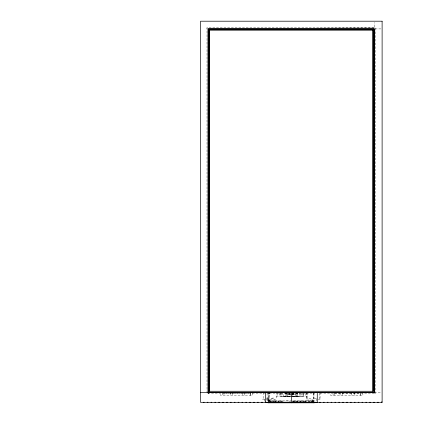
<?xml version="1.0" encoding="UTF-8"?>
<svg xmlns="http://www.w3.org/2000/svg" width="424" height="424" viewBox="0 0 424 424"><rect width="100%" height="100%" fill="white"/><g stroke="black" fill="none" stroke-linecap="round" stroke-linejoin="round"><path stroke-width="0.32" stroke-dasharray="2.12 1.59" d="M268.562 400.929L269.251 392.619L269.256 400.929M264.921 399.085L264.523 400.129L264.703 401.226M268.408 401.602C269.542 400.155 268.122 397.855 266.32 398.221M274.036 401.602C276.48 397.256 267.931 397.516 270.629 401.703M311.879 401.602C314.322 397.256 305.773 397.516 308.471 401.703M271.704 398.406L272.754 398.014A2.162 2.162 0 0 1 274.72 398.91M279.845 393.064L279.845 396.265L291.489 396.249M269.436 401.729L269.844 401.729M273.3 401.729L273.708 401.729M277.164 401.729L277.572 401.729M281.033 401.729L281.441 401.729M284.896 401.729L285.304 401.729M288.76 401.729L289.168 401.729M292.624 401.729L293.037 401.729M296.493 401.729L296.901 401.729M300.356 401.729L300.764 401.729M304.22 401.729L304.628 401.729M308.089 401.729L308.497 401.729M311.953 401.729L312.361 401.729M267.157 398.035L267.268 398.014A2.162 2.162 0 0 1 269.447 401.062L268.758 401.04M292.067 396.657L303.192 396.27L292.131 396.249M303.134 396.276L303.197 393.064M292.136 393.371L295.401 393.255M292.067 393.456L297.86 393.26M299.323 393.122L299.323 396.323L291.484 396.594L283.656 396.323L283.656 393.122M319.463 28.09L374.408 27.693L374.408 22.499M375.055 28.906L380.832 28.906M374.408 392.555L380.832 392.555M285.559 393.302L290.53 393.302M291.749 393.302L297.722 393.302M269.256 393.546L314.703 393.546M269.256 393.795L207.013 393.795L207.013 27.693M320.062 393.795L375.648 393.795L375.648 27.693L207.013 27.73L207.013 28.965M285.559 394.41L297.722 394.41M289.152 394.733L287.234 394.527M290.588 394.733L289.285 394.527M291.569 394.733L295.92 394.733M285.559 395.571L287.181 395.571M295.941 395.56L297.569 395.56L297.569 396.138M276.151 396.138L307.522 396.138M283.656 396.323L291.489 396.323M292.141 396.323L299.323 396.323M262.456 399.143L276.151 399.143L276.151 392.672M320.115 399.143L316.145 399.143L316.145 400.929L266.42 400.929M306.812 392.56L306.822 400.055L314.009 400.055M290.339 401.364L289.401 401.364L289.412 400.929M292.115 401.364L297.966 401.364L297.966 400.929M313.802 401.364L310.23 401.364L310.236 400.929M285.219 393.26L290.361 393.44L290.361 396.641L279.856 396.27M287.567 393.255L290.18 393.35M316.564 398.332C314.873 397.611 313.018 399.578 313.839 401.226M362.886 392.969L362.886 395.444L330.662 395.444L330.662 392.969M360.432 395.444L360.432 393.382L333.068 393.382L333.068 395.444M360.167 393.133L360.167 395.444M354.575 393.133L354.575 395.444M351.803 393.133L351.803 395.444M342.348 393.133L342.348 395.444M340.037 393.133L340.037 395.444M334.313 393.133L334.313 395.444M320.062 392.555L320.062 399.143M319.574 393.218L319.574 399.143M314.009 393.202L314.046 401.364M313.781 392.969L313.781 400.055M313.553 393.212L313.553 401.735M312.705 400.929L312.705 401.364M312.636 400.929L312.636 401.364M312.403 400.929L312.403 401.364M312.165 400.929L312.165 401.364M312.122 400.929L312.122 401.364M311.523 401.364L311.523 400.929L311.439 401.364M311.094 400.929L311.094 401.364M311.068 400.929L311.068 401.364M310.087 400.929L310.087 401.364L306.743 401.364L306.743 400.929M309.965 401.364L309.933 400.929L309.918 401.364M309.769 400.929L309.769 401.364M307.522 392.969L307.522 400.055M307.278 400.929L307.278 401.364M306.822 392.619L306.822 400.055M306.266 400.929L306.25 401.364L304.867 401.364L304.872 400.929M305.874 401.364L305.874 400.929L305.784 401.364M305.349 393.249L305.349 396.138M305.344 400.929L305.344 401.364M305.264 400.929L305.259 401.364M304.633 400.929L304.639 401.364L301.379 401.364L301.406 400.929M303.997 400.929L303.997 401.364M303.743 400.929L303.743 401.364M303.483 400.929L303.483 401.364M303.255 400.929L303.255 401.364M303.112 393.075L303.112 396.276M302.921 393.048L302.921 396.249M302.789 400.929L302.8 401.364M302.37 400.929L302.344 401.364M302.296 400.929L302.296 401.364M301.856 400.929L301.856 401.364M301.766 393.048L301.766 396.249M301.777 400.929L301.771 401.364M301.019 400.929L301.019 401.364L298.204 401.364L298.252 400.929M300.87 401.364L300.855 400.929L300.77 401.364M300.616 400.929L300.616 401.364M300.531 393.249L300.531 396.138M300.499 400.929L300.494 401.364M300.473 400.929L300.473 401.364M299.264 400.929L299.264 401.364M299.185 400.929L299.217 401.364M298.745 400.929L298.745 401.364M298.65 400.929L298.66 401.364M297.86 400.929L297.865 401.364M297.722 392.401L297.722 396.138M297.542 400.929L297.542 401.364M297.441 400.929L297.441 401.364M297.362 400.929L297.362 401.364M297.001 401.364L296.943 400.929L296.922 401.364M296.609 400.929L296.599 401.364M296.381 392.592L296.381 394.41M295.941 396.138L295.92 394.527L287.181 394.527L287.181 396.138M295.427 400.929L295.427 401.364M294.245 400.929L294.245 401.364M294.097 400.929L294.108 401.364M294.028 400.929L294.028 401.364M293.88 400.929L293.88 401.364M293.689 400.929L293.689 401.364M293.286 400.929L293.318 401.364M293.207 400.929L293.217 401.364M292.608 393.44L292.608 396.641M292.178 400.929L292.205 401.364M290.265 400.929L290.239 401.364M288.071 400.929L284.843 400.929M286.645 392.592L286.645 394.41M285.559 392.142L285.559 396.138M283.094 400.929L283.142 401.364L279.654 401.364L279.66 400.929M282.596 392.672L282.596 396.138M282.251 400.929L282.251 401.364M282.055 400.929L282.05 401.364M281.711 400.929L281.706 401.364M281.213 393.048L281.213 396.249M281.149 400.929L281.149 401.364M281.07 400.929L281.08 401.364M280.667 400.929L280.677 401.364M280.587 400.929L280.587 401.364M280.232 393.048L280.232 396.249M280.073 393.048L280.073 396.286M280.147 400.929L280.147 401.364M280.063 400.929L280.068 401.364M279.31 400.929L279.305 401.364L268.567 401.364L268.562 392.555M278.913 400.929L278.913 401.364M278.812 400.929L278.812 401.364M278.584 400.929L278.584 401.364M278.489 400.929L278.489 401.364M278.08 400.929L278.075 401.364M277.715 393.249L277.715 396.138M276.655 400.929L276.66 401.364M276.252 400.929L276.252 401.364M276.151 400.929L276.151 401.364M275.923 400.929L275.923 401.364M275.817 400.929L275.817 401.364M275.409 400.929L275.42 401.364M275.351 400.929L275.34 401.364M275.282 400.929L275.271 401.364M274.249 400.929L274.27 401.364M273.946 400.929L273.946 401.364M273.872 400.929L273.883 401.364M273.639 400.929L273.639 401.364M273.363 400.929L273.401 401.364M272.764 401.364L272.764 400.929L272.674 401.364M272.309 400.929L272.33 401.364M271.477 400.929L271.466 401.364M271.249 400.929L271.249 401.364M270.904 400.929L270.904 401.364M270.735 400.929L270.735 401.364M270.544 400.929L270.544 401.364M269.584 400.929L269.584 401.364M269.505 400.929L269.505 401.364M269.065 400.929L269.065 401.364M268.986 400.929L268.98 401.364M268.917 393.212L268.917 401.735M267.12 399.143L267.12 400.929M267.078 393.212L267.078 401.078M263.15 392.555L263.15 399.143M252.45 392.969L252.45 395.444L220.528 395.444L220.528 392.969M250.653 395.444L250.653 393.382L222.489 393.382L222.489 395.444M250.181 393.133L250.181 395.444M244.5 393.133L244.5 395.444M242.231 392.969L242.231 395.444M232.559 392.969L232.559 395.444M230.386 392.555L230.386 395.444M223.967 392.555L223.967 395.444M208.311 392.555L208.311 393.795M208.253 392.555L208.253 393.795M313.034 401.364L313.034 400.929L313.007 401.364M295.618 401.364L295.618 400.929L295.613 401.364M294.479 401.364L294.479 400.929L294.468 401.364"/><path stroke-width="0.64" d="M204.103 402.191L203.711 402.493L203.313 402.191M207.967 402.191L207.575 402.493L207.177 402.191M211.836 402.191L211.438 402.493L211.046 402.191M215.699 402.191L215.302 402.493L214.91 402.191M219.563 402.191L219.171 402.493L218.773 402.191M223.432 402.191L223.035 402.493L222.642 402.191M227.296 402.191L226.898 402.493L226.506 402.191M231.16 402.191L230.767 402.493L230.37 402.191M235.023 402.191L234.631 402.493L234.239 402.191M238.892 402.191L238.495 402.493L238.103 402.191M242.756 402.191L242.364 402.493L241.966 402.191M246.62 402.191L246.227 402.493L245.835 402.191M250.489 402.191L250.091 402.493L249.699 402.191M254.352 402.191L253.96 402.493L253.563 402.191M258.216 402.191L257.824 402.493L257.426 402.191M262.302 402.191L261.91 402.493L261.513 402.191M266.166 402.191L265.774 402.493L265.376 402.191M316.415 402.191L316.023 402.493L315.626 402.191M320.284 402.191L319.887 402.493L319.495 402.191M324.148 402.191L323.756 402.493L323.358 402.191M328.012 402.191L327.62 402.493L327.222 402.191M331.881 402.191L331.483 402.493L331.091 402.191M335.744 402.191L335.347 402.493L334.955 402.191M339.608 402.191L339.216 402.493L338.818 402.191M343.477 402.191L343.08 402.493L342.687 402.191M347.341 402.191L346.943 402.493L346.551 402.191M351.204 402.191L350.812 402.493L350.415 402.191M355.068 402.191L354.676 402.493L354.284 402.191M358.937 402.191L358.54 402.493L358.148 402.191M362.801 402.191L362.409 402.493L362.011 402.191M366.665 402.191L366.272 402.493L365.875 402.191M370.534 402.191L370.136 402.493L369.744 402.191M374.397 402.191L374.005 402.493L373.608 402.191M378.261 402.191L377.869 402.493L377.471 402.191M271.673 402.593L270.963 402.593M274.879 402.593L274.169 402.593M278.086 402.593L277.376 402.593M281.292 402.593L280.582 402.593M284.499 402.593L283.789 402.593M287.705 402.593L286.995 402.593M290.906 402.593L290.202 402.593M292.507 402.593L291.802 402.593M295.708 402.593L294.998 402.593M298.909 402.593L298.199 402.593M302.105 402.593L301.4 402.593M305.306 402.593L304.596 402.593M308.502 402.593L307.798 402.593M311.704 402.593L310.999 402.593M267.544 402.307L266.447 402.482L265.408 402.09M316.686 402.307L315.583 402.482L314.544 402.09M374.116 29.203L208.55 29.203L208.55 392.258L374.116 392.258M200.547 392.555L374.408 392.555M208.311 392.497L265.53 392.555L265.53 402.387M381.839 401.687L382.024 402.371L381.34 402.191M374.408 392.969L374.408 28.906L208.253 28.906L208.253 392.555M374.116 28.906L374.116 392.969M372.818 30.205L372.818 391.257M317.269 392.555L317.269 402.387M314.449 402.387L314.449 402.8L267.979 402.8L267.979 402.387M313.553 402.387L313.553 402.8M291.33 392.555L291.33 402.8M268.917 402.387L268.917 402.8M209.551 30.205L209.551 391.257M209.255 392.486L208.014 392.497L208.014 28.965L374.053 28.965L374.053 392.497L209.255 392.497M382.114 21.2L200.547 21.2L200.547 402.387L382.114 402.387L382.114 21.2M373.115 30.205L209.255 30.205L209.255 391.257L373.115 391.257L373.115 30.205"/></g></svg>
